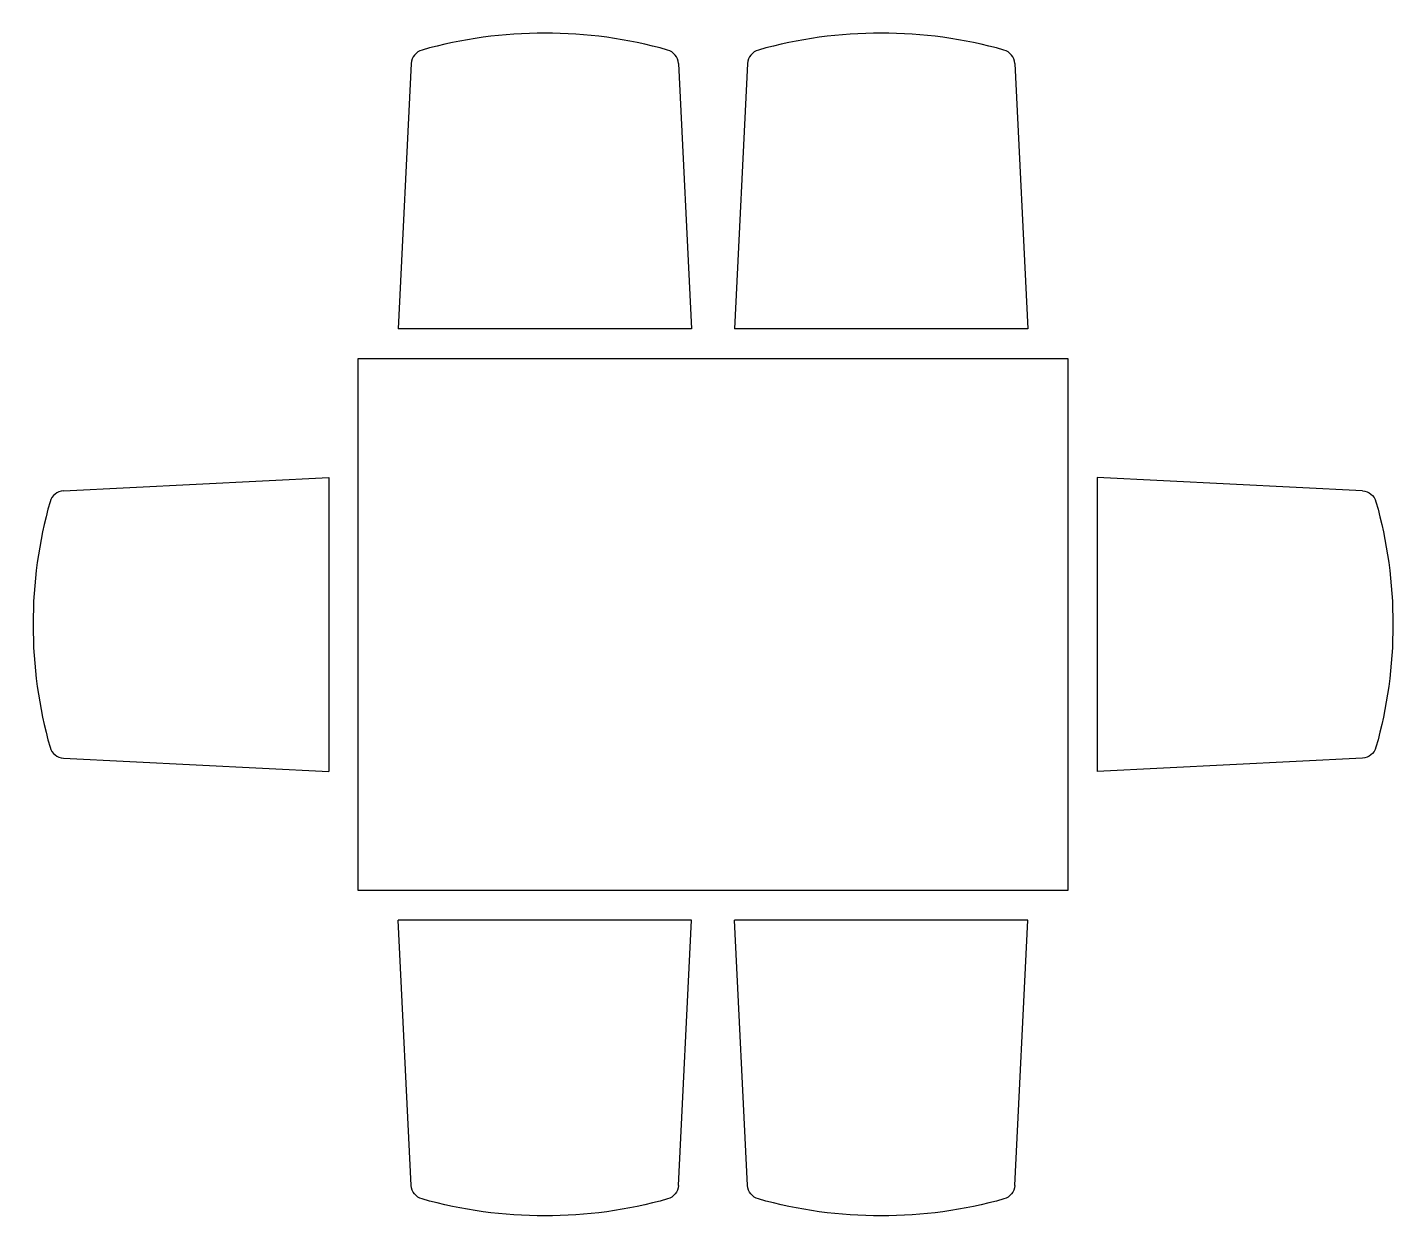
# Model space of a CAD drawing. Extents: x 8728 to 11048, y -5460 to -3441.
import ezdxf

# ---------------------------------------------------------------- set-up
doc = ezdxf.new("R2010")
doc.units = 0
doc.layers.get('0').update_dxf_attribs({"linetype": 'CONTINUOUS'})

# ---------------------------------------------------------------- blocks, each defined once
blk = doc.blocks.new('TAB90120')
blk.add_lwpolyline([(0, 900), (1200, 900), (1200, 0), (0, 0)], close=True)
blk = doc.blocks.new('CHAIR4')
for p, q in [((-448.534042, 225.886409), (0, 248.313112)), ((0, 248.313112), (0, -248.313112)), ((-448.534042, -225.886409), (0, -248.313112))]:
    blk.add_line(p, q)
for centre, radius, start, end in [((-447.285602, 200.917601), 25, 92.862405, 164.292464), ((267.140783, 0), 767.140783, 164.292464, 195.707536), ((-447.285602, -200.917601), 25, 195.707536, 267.137595)]:
    blk.add_arc(centre, radius, start, end)

msp = doc.modelspace()

# ---------------------------------------------------------------- block references
at = {"rotation": 270}
for p in [(9603.569142, -3950.275606), (10172.405494, -3950.275606)]:
    msp.add_blockref('CHAIR4', p, dxfattribs=at)
for name, p in [('TAB90120', (9287.987318, -4900.275606)), ('CHAIR4', (9237.987318, -4450.275606))]:
    msp.add_blockref(name, p)
at = {"xscale": -1}
msp.add_blockref('CHAIR4', (10537.987318, -4450.275606), dxfattribs=at)
at = {"xscale": -1, "rotation": 270}
for p in [(9603.569142, -4950.275606), (10172.405494, -4950.275606)]:
    msp.add_blockref('CHAIR4', p, dxfattribs=at)

doc.saveas('drawing.dxf')
